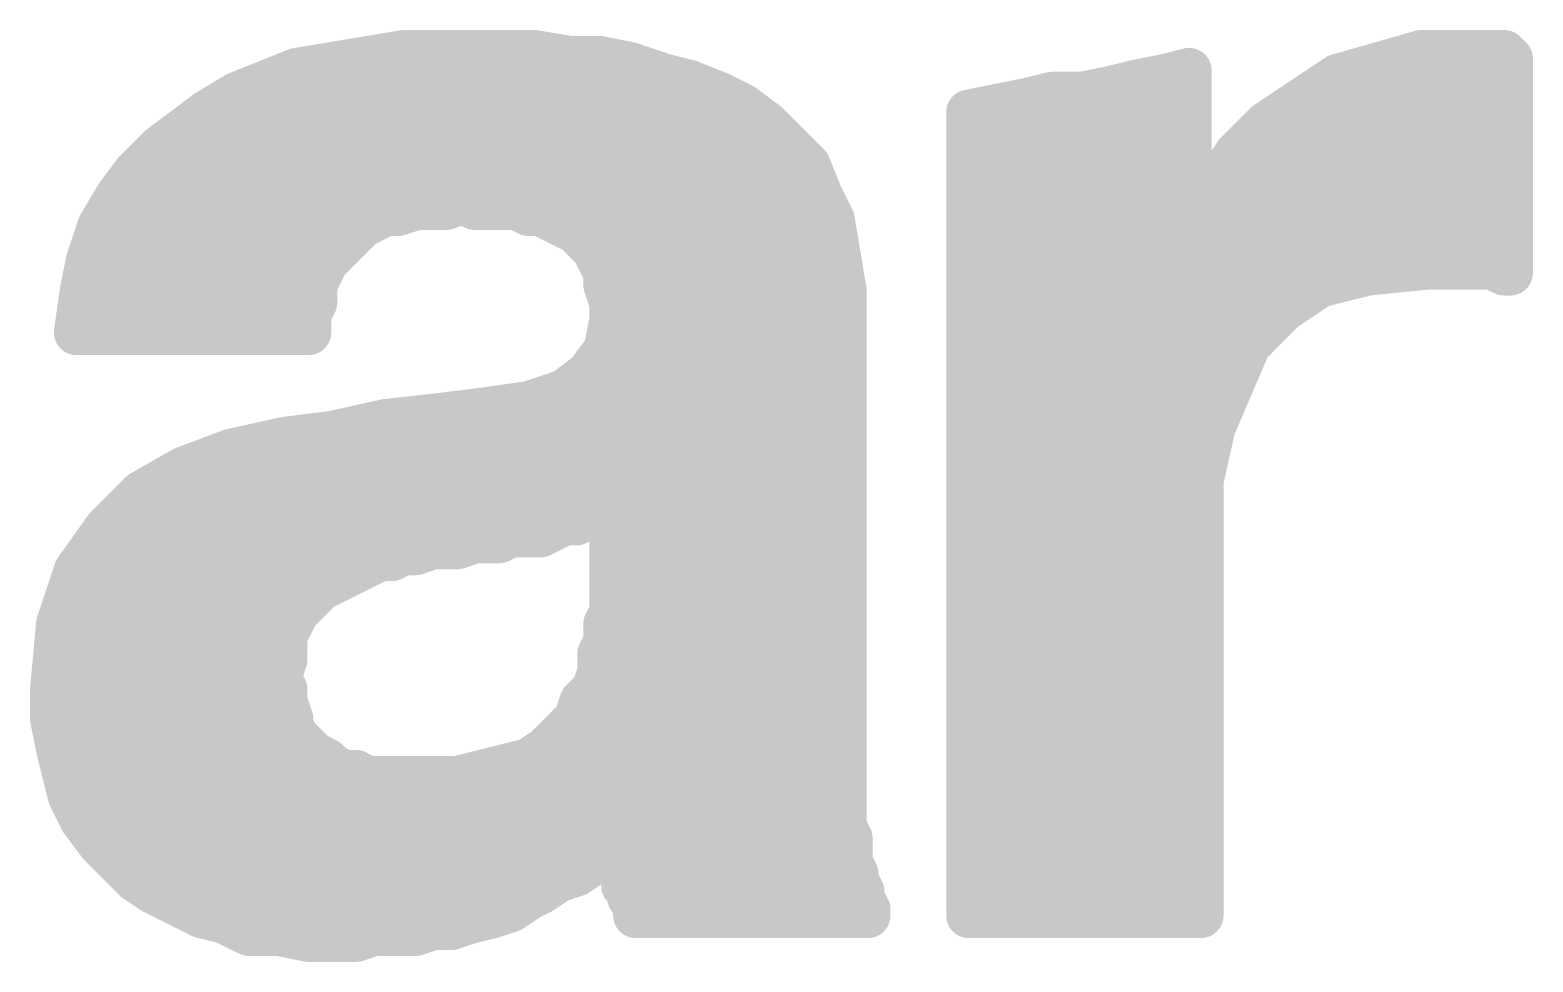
# Model space of a CAD drawing. Extents: x -29 to 79, y -27 to 74.
# Drawn here: x 44.249 to 46.775, y 5.58 to 7.146 of the extents above; entities that cross this region are included whole.
import ezdxf

# ---------------------------------------------------------------- set-up
doc = ezdxf.new("R2010")
doc.units = 0
doc.layers.add('21', color=41, linetype='CONTINUOUS')

msp = doc.modelspace()

# ---------------------------------------------------------------- linework, layer by layer
at = {"layer": '21', "const_width": 0.0762}
for points in [[(44.697, 7.078), (44.757, 7.088)], [(44.7486, 7.0866), (45.2612, 7.0866)], [(44.757, 7.088), (44.817, 7.098)], [(44.817, 7.098), (44.877, 7.108)], [(44.877, 7.108), (45.097, 7.108)], [(45.097, 7.108), (45.157, 7.098)], [(45.157, 7.098), (45.207, 7.098)], [(45.207, 7.098), (45.257, 7.088)], [(45.257, 7.088), (45.317, 7.068)], [(46.447, 7.068), (46.517, 7.088)], [(46.5121, 7.0866), (46.737, 7.0866)], [(46.517, 7.088), (46.587, 7.108)], [(46.587, 7.108), (46.727, 7.108)], [(46.727, 7.108), (46.737, 7.098)], [(46.737, 7.098), (46.737, 6.738)], [(44.647, 7.058), (44.697, 7.078)], [(45.317, 7.068), (45.357, 7.058)], [(46.107, 7.058), (46.157, 7.068)], [(46.157, 7.068), (46.197, 7.078)], [(46.197, 7.078), (46.197, 6.808)], [(46.387, 7.028), (46.447, 7.068)], [(44.547, 7.008), (44.597, 7.038)], [(44.597, 7.038), (44.647, 7.058)], [(45.357, 7.058), (45.407, 7.038)], [(45.407, 7.038), (45.447, 7.018)], [(45.927, 7.028), (45.967, 7.038)], [(45.967, 7.038), (46.017, 7.038)], [(46.017, 7.038), (46.067, 7.048)], [(46.067, 7.048), (46.107, 7.058)], [(44.551, 7.0104), (45.4571, 7.0104)], [(45.447, 7.018), (45.487, 6.988)], [(45.827, 7.008), (45.877, 7.018)], [(45.839, 7.0104), (46.197, 7.0104)], [(45.877, 7.018), (45.927, 7.028)], [(46.327, 6.988), (46.387, 7.028)], [(46.3606, 7.0104), (46.737, 7.0104)], [(44.507, 6.978), (44.547, 7.008)], [(45.487, 6.988), (45.527, 6.948)], [(45.827, 6.838), (45.827, 7.008)], [(46.277, 6.938), (46.327, 6.988)], [(44.467, 6.948), (44.507, 6.978)], [(44.427, 6.908), (44.467, 6.948)], [(45.527, 6.948), (45.557, 6.918)], [(46.237, 6.878), (46.277, 6.938)], [(44.4532, 6.9342), (45.5408, 6.9342)], [(45.557, 6.918), (45.577, 6.868)], [(45.827, 6.9342), (46.197, 6.9342)], [(46.2745, 6.9342), (46.737, 6.9342)], [(44.397, 6.868), (44.427, 6.908)], [(44.367, 6.818), (44.397, 6.868)], [(45.577, 6.868), (45.597, 6.828)], [(46.207, 6.808), (46.237, 6.878)], [(44.391, 6.858), (45.582, 6.858)], [(44.847, 6.838), (44.827, 6.828)], [(44.867, 6.838), (44.847, 6.838)], [(44.897, 6.848), (44.867, 6.838)], [(44.947, 6.848), (44.897, 6.848)], [(44.977, 6.858), (44.947, 6.848)], [(44.997, 6.848), (44.977, 6.858)], [(45.067, 6.848), (44.997, 6.848)], [(45.087, 6.838), (45.067, 6.848)], [(45.107, 6.838), (45.087, 6.838)], [(45.127, 6.828), (45.107, 6.838)], [(45.827, 6.858), (46.197, 6.858)], [(45.827, 5.658), (45.827, 6.838)], [(46.2284, 6.858), (46.737, 6.858)], [(44.347, 6.758), (44.367, 6.818)], [(44.807, 6.818), (44.797, 6.808)], [(44.827, 6.828), (44.807, 6.818)], [(45.147, 6.818), (45.127, 6.828)], [(45.167, 6.808), (45.147, 6.818)], [(45.597, 6.828), (45.607, 6.768)], [(44.777, 6.788), (44.767, 6.778)], [(44.797, 6.808), (44.777, 6.788)], [(45.177, 6.798), (45.167, 6.808)], [(45.197, 6.778), (45.177, 6.798)], [(46.197, 6.808), (46.207, 6.808)], [(44.337, 6.708), (44.347, 6.758)], [(44.3549, 6.7818), (44.7708, 6.7818)], [(44.747, 6.758), (44.737, 6.738)], [(44.767, 6.778), (44.747, 6.758)], [(45.1932, 6.7818), (45.6047, 6.7818)], [(45.207, 6.758), (45.197, 6.778)], [(45.217, 6.738), (45.207, 6.758)], [(45.607, 6.768), (45.617, 6.708)], [(45.827, 6.7818), (46.737, 6.7818)], [(44.737, 6.738), (44.727, 6.718)], [(45.217, 6.718), (45.217, 6.738)], [(46.497, 6.738), (46.417, 6.718)], [(46.597, 6.748), (46.497, 6.738)], [(46.707, 6.748), (46.597, 6.748)], [(46.727, 6.738), (46.707, 6.748)], [(46.737, 6.738), (46.727, 6.738)], [(44.327, 6.638), (44.337, 6.708)], [(44.727, 6.718), (44.727, 6.688)], [(45.227, 6.688), (45.217, 6.718)], [(45.617, 6.708), (45.617, 5.808)], [(46.417, 6.718), (46.357, 6.678)], [(44.3367, 6.7056), (44.727, 6.7056)], [(44.727, 6.688), (44.717, 6.668)], [(45.2211, 6.7056), (45.617, 6.7056)], [(45.227, 6.658), (45.227, 6.688)], [(45.827, 6.7056), (46.3984, 6.7056)], [(44.717, 6.668), (44.717, 6.638)], [(45.217, 6.608), (45.227, 6.658)], [(46.357, 6.678), (46.297, 6.618)], [(44.717, 6.638), (44.327, 6.638)], [(45.187, 6.568), (45.217, 6.608)], [(45.2213, 6.6294), (45.617, 6.6294)], [(45.827, 6.6294), (46.3084, 6.6294)], [(46.297, 6.618), (46.267, 6.548)], [(45.147, 6.538), (45.187, 6.568)], [(45.087, 6.518), (45.147, 6.538)], [(45.1673, 6.5532), (45.617, 6.5532)], [(45.827, 6.5532), (46.2692, 6.5532)], [(46.267, 6.548), (46.237, 6.478)], [(44.937, 6.498), (45.017, 6.508)], [(45.017, 6.508), (45.087, 6.518)], [(45.017, 6.508), (45.057, 6.298)], [(45.057, 6.298), (45.017, 6.508)], [(44.757, 6.468), (44.847, 6.488)], [(44.847, 6.488), (44.937, 6.498)], [(44.587, 6.438), (44.677, 6.458)], [(44.677, 6.458), (44.757, 6.468)], [(44.837, 6.258), (44.757, 6.468)], [(44.757, 6.468), (44.837, 6.258)], [(44.7975, 6.477), (45.0229, 6.477)], [(45.0229, 6.477), (45.617, 6.477)], [(45.827, 6.477), (46.2368, 6.477)], [(46.237, 6.478), (46.217, 6.388)], [(44.507, 6.408), (44.587, 6.438)], [(44.437, 6.368), (44.507, 6.408)], [(44.4944, 6.4008), (44.7826, 6.4008)], [(44.7826, 6.4008), (45.0374, 6.4008)], [(45.0374, 6.4008), (45.617, 6.4008)], [(45.827, 6.4008), (46.2198, 6.4008)], [(46.217, 6.388), (46.217, 5.658)], [(44.377, 6.308), (44.437, 6.368)], [(45.227, 6.358), (45.207, 6.348)], [(45.227, 6.168), (45.227, 6.358)], [(45.197, 6.338), (45.177, 6.328)], [(45.207, 6.348), (45.197, 6.338)], [(44.327, 6.238), (44.377, 6.308)], [(44.3936, 6.3246), (44.8116, 6.3246)], [(44.8116, 6.3246), (45.0519, 6.3246)], [(45.0519, 6.3246), (45.1736, 6.3246)], [(45.127, 6.308), (45.107, 6.298)], [(45.147, 6.318), (45.127, 6.308)], [(45.167, 6.318), (45.147, 6.318)], [(45.177, 6.328), (45.167, 6.318)], [(45.227, 6.3246), (45.617, 6.3246)], [(45.827, 6.3246), (46.217, 6.3246)], [(44.927, 6.278), (44.897, 6.268)], [(44.967, 6.278), (44.927, 6.278)], [(44.997, 6.288), (44.967, 6.278)], [(45.037, 6.288), (44.997, 6.288)], [(45.057, 6.298), (45.037, 6.288)], [(45.107, 6.298), (45.057, 6.298)], [(44.837, 6.258), (44.817, 6.248)], [(44.857, 6.258), (44.837, 6.258)], [(44.877, 6.268), (44.857, 6.258)], [(44.897, 6.268), (44.877, 6.268)], [(44.297, 6.148), (44.327, 6.238)], [(44.3344, 6.2484), (44.8178, 6.2484)], [(44.777, 6.228), (44.757, 6.218)], [(44.797, 6.238), (44.777, 6.228)], [(44.817, 6.248), (44.797, 6.238)], [(45.227, 6.2484), (45.617, 6.2484)], [(45.827, 6.2484), (46.217, 6.2484)], [(44.737, 6.208), (44.727, 6.198)], [(44.757, 6.218), (44.737, 6.208)], [(44.717, 6.188), (44.697, 6.168)], [(44.727, 6.198), (44.717, 6.188)], [(44.3051, 6.1722), (44.7012, 6.1722)], [(44.697, 6.168), (44.687, 6.148)], [(45.217, 6.148), (45.227, 6.168)], [(45.227, 6.1722), (45.617, 6.1722)], [(45.827, 6.1722), (46.217, 6.1722)], [(44.287, 6.038), (44.297, 6.148)], [(44.687, 6.148), (44.677, 6.128)], [(44.677, 6.128), (44.677, 6.088)], [(45.217, 6.118), (45.217, 6.148)], [(45.207, 6.098), (45.217, 6.118)], [(44.2923, 6.096), (44.677, 6.096)], [(44.677, 6.088), (44.667, 6.058)], [(45.207, 6.068), (45.207, 6.098)], [(45.207, 6.096), (45.617, 6.096)], [(45.827, 6.096), (46.217, 6.096)], [(44.667, 6.058), (44.677, 6.038)], [(45.197, 6.038), (45.207, 6.068)], [(44.287, 5.988), (44.287, 6.038)], [(44.677, 6.038), (44.677, 6.018)], [(45.177, 6.018), (45.197, 6.038)], [(44.287, 6.0198), (44.677, 6.0198)], [(44.677, 6.018), (44.687, 5.988)], [(45.167, 5.988), (45.177, 6.018)], [(45.1788, 6.0198), (45.617, 6.0198)], [(45.827, 6.0198), (46.217, 6.0198)], [(44.297, 5.938), (44.287, 5.988)], [(44.687, 5.988), (44.687, 5.978)], [(44.687, 5.978), (44.697, 5.958)], [(45.147, 5.968), (45.167, 5.988)], [(44.697, 5.958), (44.717, 5.938)], [(45.117, 5.938), (45.147, 5.968)], [(44.2959, 5.9436), (44.7114, 5.9436)], [(44.307, 5.898), (44.297, 5.938)], [(44.717, 5.938), (44.727, 5.928)], [(44.727, 5.928), (44.747, 5.918)], [(45.087, 5.918), (45.117, 5.938)], [(45.1226, 5.9436), (45.617, 5.9436)], [(45.827, 5.9436), (46.217, 5.9436)], [(44.747, 5.918), (44.757, 5.908)], [(44.757, 5.908), (44.777, 5.898)], [(45.007, 5.898), (45.047, 5.908)], [(45.047, 5.908), (45.087, 5.918)], [(44.317, 5.858), (44.307, 5.898)], [(44.777, 5.898), (44.797, 5.898)], [(44.797, 5.898), (44.817, 5.888)], [(44.817, 5.888), (44.967, 5.888)], [(44.967, 5.888), (45.007, 5.898)], [(44.3147, 5.8674), (45.617, 5.8674)], [(44.337, 5.818), (44.317, 5.858)], [(45.827, 5.8674), (46.217, 5.8674)], [(44.367, 5.778), (44.337, 5.818)], [(45.237, 5.798), (45.217, 5.778)], [(45.237, 5.778), (45.237, 5.798)], [(45.617, 5.808), (45.627, 5.788)], [(44.3571, 5.7912), (45.2302, 5.7912)], [(44.397, 5.748), (44.367, 5.778)], [(45.217, 5.778), (45.197, 5.748)], [(45.237, 5.7912), (45.6254, 5.7912)], [(45.247, 5.768), (45.237, 5.778)], [(45.627, 5.788), (45.627, 5.748)], [(45.827, 5.7912), (46.217, 5.7912)], [(44.427, 5.718), (44.397, 5.748)], [(45.197, 5.748), (45.167, 5.728)], [(45.247, 5.708), (45.247, 5.768)], [(45.627, 5.748), (45.637, 5.728)], [(45.167, 5.728), (45.137, 5.718)], [(45.637, 5.728), (45.637, 5.718)], [(44.457, 5.698), (44.427, 5.718)], [(44.4315, 5.715), (45.1325, 5.715)], [(44.497, 5.678), (44.457, 5.698)], [(45.107, 5.698), (45.087, 5.688)], [(45.137, 5.718), (45.107, 5.698)], [(45.247, 5.715), (45.6385, 5.715)], [(45.257, 5.698), (45.247, 5.708)], [(45.257, 5.688), (45.257, 5.698)], [(45.637, 5.718), (45.647, 5.698)], [(45.647, 5.698), (45.647, 5.688)], [(45.827, 5.715), (46.217, 5.715)], [(44.537, 5.658), (44.497, 5.678)], [(45.087, 5.688), (45.057, 5.668)], [(45.267, 5.678), (45.257, 5.688)], [(45.267, 5.658), (45.267, 5.678)], [(45.647, 5.688), (45.657, 5.668)], [(44.577, 5.648), (44.537, 5.658)], [(44.617, 5.628), (44.577, 5.648)], [(44.987, 5.648), (44.957, 5.638)], [(45.027, 5.658), (44.987, 5.648)], [(45.057, 5.668), (45.027, 5.658)], [(45.657, 5.658), (45.267, 5.658)], [(45.657, 5.668), (45.657, 5.658)], [(46.217, 5.658), (45.827, 5.658)], [(44.5954, 5.6388), (44.9594, 5.6388)], [(44.667, 5.628), (44.617, 5.628)], [(44.717, 5.618), (44.667, 5.628)], [(44.827, 5.628), (44.797, 5.618)], [(44.897, 5.628), (44.827, 5.628)], [(44.927, 5.638), (44.897, 5.628)], [(44.957, 5.638), (44.927, 5.638)], [(44.797, 5.618), (44.717, 5.618)]]:
    msp.add_lwpolyline(points, dxfattribs=at)
at = {"layer": '21', "const_width": 0.0381}
for points in [[(44.7486, 7.1057, 1), (44.7486, 7.0676)], [(44.7539, 7.1068, 1), (44.7601, 7.0692)], [(44.7601, 7.0692, 1), (44.7539, 7.1068)], [(44.8139, 7.1168, 1), (44.8201, 7.0792)], [(44.8201, 7.0792, 1), (44.8139, 7.1168)], [(44.877, 7.1271, 1), (44.877, 7.089)], [(44.8801, 7.0892, 1), (44.8739, 7.1268)], [(45.1001, 7.1268, 1), (45.0939, 7.0892)], [(45.097, 7.089, 1), (45.097, 7.1271)], [(45.157, 7.1171, 1), (45.157, 7.079)], [(45.1539, 7.0792, 1), (45.1601, 7.1168)], [(45.2107, 7.1167, 1), (45.2033, 7.0793)], [(45.207, 7.079, 1), (45.207, 7.1171)], [(45.263, 7.1061, 1), (45.251, 7.0699)], [(45.2533, 7.0693, 1), (45.2607, 7.1067)], [(45.2612, 7.0676, 1), (45.2612, 7.1057)], [(46.5121, 7.1057, 1), (46.5121, 7.0676)], [(46.5118, 7.1063, 1), (46.5222, 7.0697)], [(46.5222, 7.0697, 1), (46.5118, 7.1063)], [(46.587, 7.1271, 1), (46.587, 7.089)], [(46.5922, 7.0897, 1), (46.5818, 7.1263)], [(46.7405, 7.1215, 1), (46.7135, 7.0945)], [(46.7561, 7.098, 1), (46.718, 7.098)], [(46.7235, 7.0845, 1), (46.7505, 7.1115)], [(46.727, 7.089, 1), (46.727, 7.1271)], [(46.737, 7.0676, 1), (46.737, 7.1057)], [(44.6939, 7.0968, 1), (44.7001, 7.0592)], [(44.7041, 7.0603, 1), (44.6899, 7.0957)], [(45.3216, 7.0865, 1), (45.3124, 7.0495)], [(45.311, 7.0499, 1), (45.323, 7.0861)], [(46.1524, 7.0865, 1), (46.1616, 7.0495)], [(46.1607, 7.0493, 1), (46.1533, 7.0867)], [(46.2161, 7.078, 1), (46.178, 7.078)], [(46.2016, 7.0595, 1), (46.1924, 7.0965)], [(46.4418, 7.0863, 1), (46.4522, 7.0497)], [(46.4576, 7.0521, 1), (46.4364, 7.0839)], [(44.5899, 7.0557, 1), (44.6041, 7.0203)], [(44.6068, 7.0217, 1), (44.5872, 7.0543)], [(44.6399, 7.0757, 1), (44.6541, 7.0403)], [(44.6541, 7.0403, 1), (44.6399, 7.0757)], [(45.3641, 7.0757, 1), (45.3499, 7.0403)], [(45.3524, 7.0395, 1), (45.3616, 7.0765)], [(45.4155, 7.055, 1), (45.3985, 7.021)], [(45.3999, 7.0203, 1), (45.4141, 7.0557)], [(45.967, 7.0571, 1), (45.967, 7.019)], [(45.9716, 7.0195, 1), (45.9624, 7.0565)], [(46.0133, 7.0567, 1), (46.0207, 7.0193)], [(46.017, 7.019, 1), (46.017, 7.0571)], [(46.0624, 7.0665, 1), (46.0716, 7.0295)], [(46.0707, 7.0293, 1), (46.0633, 7.0667)], [(46.1033, 7.0767, 1), (46.1107, 7.0393)], [(46.1116, 7.0395, 1), (46.1024, 7.0765)], [(44.551, 7.0295, 1), (44.551, 6.9914)], [(45.4584, 7.0332, 1), (45.4356, 7.0028)], [(45.4385, 7.001, 1), (45.4555, 7.035)], [(45.4571, 6.9914, 1), (45.4571, 7.0295)], [(45.839, 7.0295, 1), (45.839, 6.9914)], [(45.8733, 7.0367, 1), (45.8807, 6.9993)], [(45.8807, 6.9993, 1), (45.8733, 7.0367)], [(45.9224, 7.0465, 1), (45.9316, 7.0095)], [(45.9307, 7.0093, 1), (45.9233, 7.0467)], [(46.197, 6.9914, 1), (46.197, 7.0295)], [(46.3606, 7.0295, 1), (46.3606, 6.9914)], [(46.3764, 7.0439, 1), (46.3976, 7.0121)], [(46.3976, 7.0121, 1), (46.3764, 7.0439)], [(46.737, 6.9914, 1), (46.737, 7.0295)], [(44.5372, 7.0243, 1), (44.5568, 6.9917)], [(44.5584, 6.9928, 1), (44.5356, 7.0232)], [(45.5005, 7.0015, 1), (45.4735, 6.9745)], [(45.8461, 7.008, 1), (45.808, 7.008)], [(45.8233, 7.0267, 1), (45.8307, 6.9893)], [(46.3405, 6.9745, 1), (46.3135, 7.0015)], [(44.4956, 6.9932, 1), (44.5184, 6.9628)], [(44.5184, 6.9628, 1), (44.4956, 6.9932)], [(45.4756, 6.9728, 1), (45.4984, 7.0032)], [(46.3164, 7.0039, 1), (46.3376, 6.9721)], [(44.4556, 6.9632, 1), (44.4784, 6.9328)], [(44.4805, 6.9345, 1), (44.4535, 6.9615)], [(45.5405, 6.9615, 1), (45.5135, 6.9345)], [(45.5135, 6.9345, 1), (45.5405, 6.9615)], [(46.2929, 6.9274, 1), (46.2611, 6.9486)], [(44.4532, 6.9533, 1), (44.4532, 6.9152)], [(45.5747, 6.9251, 1), (45.5393, 6.9109)], [(45.5408, 6.9152, 1), (45.5408, 6.9533)], [(45.5435, 6.9045, 1), (45.5705, 6.9315)], [(45.827, 6.9533, 1), (45.827, 6.9152)], [(46.197, 6.9152, 1), (46.197, 6.9533)], [(46.2745, 6.9533, 1), (46.2745, 6.9152)], [(46.2635, 6.9515, 1), (46.2905, 6.9245)], [(46.737, 6.9152, 1), (46.737, 6.9533)], [(44.4135, 6.9215, 1), (44.4405, 6.8945)], [(44.4422, 6.8966, 1), (44.4118, 6.9194)], [(44.3818, 6.8794, 1), (44.4122, 6.8566)], [(44.4133, 6.8582, 1), (44.3807, 6.8778)], [(45.594, 6.8765, 1), (45.56, 6.8595)], [(46.2211, 6.8886, 1), (46.2529, 6.8674)], [(46.2545, 6.8705, 1), (46.2195, 6.8855)], [(44.391, 6.8771, 1), (44.391, 6.839)], [(44.847, 6.8571, 1), (44.847, 6.819)], [(44.8555, 6.821, 1), (44.8385, 6.855)], [(44.861, 6.8561, 1), (44.873, 6.8199)], [(44.867, 6.819, 1), (44.867, 6.8571)], [(44.897, 6.8671, 1), (44.897, 6.829)], [(44.903, 6.8299, 1), (44.891, 6.8661)], [(44.941, 6.8661, 1), (44.953, 6.8299)], [(44.947, 6.829, 1), (44.947, 6.8671)], [(44.9855, 6.875, 1), (44.9685, 6.841)], [(44.983, 6.8399, 1), (44.971, 6.8761)], [(44.997, 6.8671, 1), (44.997, 6.829)], [(44.9885, 6.831, 1), (45.0055, 6.865)], [(45.0755, 6.865, 1), (45.0585, 6.831)], [(45.067, 6.829, 1), (45.067, 6.8671)], [(45.087, 6.8571, 1), (45.087, 6.819)], [(45.0785, 6.821, 1), (45.0955, 6.855)], [(45.1155, 6.855, 1), (45.0985, 6.821)], [(45.107, 6.819, 1), (45.107, 6.8571)], [(45.5593, 6.8609, 1), (45.5947, 6.8751)], [(45.582, 6.839, 1), (45.582, 6.8771)], [(45.827, 6.8771, 1), (45.827, 6.839)], [(45.8461, 6.838, 1), (45.808, 6.838)], [(46.197, 6.839, 1), (46.197, 6.8771)], [(46.2284, 6.8771, 1), (46.2284, 6.839)], [(46.737, 6.839, 1), (46.737, 6.8771)], [(44.3507, 6.8278, 1), (44.3833, 6.8082)], [(44.3851, 6.812, 1), (44.3489, 6.824)], [(44.7985, 6.835, 1), (44.8155, 6.801)], [(44.8205, 6.8045, 1), (44.7935, 6.8315)], [(44.8185, 6.845, 1), (44.8355, 6.811)], [(44.8355, 6.811, 1), (44.8185, 6.845)], [(45.1355, 6.845, 1), (45.1185, 6.811)], [(45.1185, 6.811, 1), (45.1355, 6.845)], [(45.1555, 6.835, 1), (45.1385, 6.801)], [(45.1385, 6.801, 1), (45.1555, 6.835)], [(45.6158, 6.8311, 1), (45.5782, 6.8249)], [(45.58, 6.8195, 1), (45.614, 6.8365)], [(45.808, 6.838, 1), (45.8461, 6.838)], [(44.7905, 6.7745, 1), (44.7635, 6.8015)], [(44.7835, 6.8215, 1), (44.8105, 6.7945)], [(44.8105, 6.7945, 1), (44.7835, 6.8215)], [(45.1805, 6.8215, 1), (45.1535, 6.7945)], [(45.1905, 6.8115, 1), (45.1635, 6.7845)], [(45.1585, 6.791, 1), (45.1755, 6.825)], [(45.1635, 6.7845, 1), (45.1905, 6.8115)], [(46.197, 6.8271, 1), (46.197, 6.789)], [(46.178, 6.808, 1), (46.2161, 6.808)], [(46.1895, 6.8155, 1), (46.2245, 6.8005)], [(46.207, 6.789, 1), (46.207, 6.8271)], [(44.3657, 6.7543, 1), (44.3283, 6.7617)], [(44.3549, 6.8009, 1), (44.3549, 6.7628)], [(44.764, 6.7495, 1), (44.73, 6.7665)], [(44.7535, 6.7915, 1), (44.7805, 6.7645)], [(44.7805, 6.7645, 1), (44.7535, 6.7915)], [(44.7635, 6.8015, 1), (44.7905, 6.7745)], [(44.7708, 6.7628, 1), (44.7708, 6.8009)], [(45.1932, 6.8009, 1), (45.1932, 6.7628)], [(45.214, 6.7865, 1), (45.18, 6.7695)], [(45.1835, 6.7645, 1), (45.2105, 6.7915)], [(45.224, 6.7665, 1), (45.19, 6.7495)], [(45.6258, 6.7711, 1), (45.5882, 6.7649)], [(45.6047, 6.7628, 1), (45.6047, 6.8009)], [(45.827, 6.8009, 1), (45.827, 6.7628)], [(46.737, 6.7628, 1), (46.737, 6.8009)], [(44.3289, 6.764, 1), (44.3651, 6.752)], [(44.754, 6.7295, 1), (44.72, 6.7465)], [(44.7335, 6.7715, 1), (44.7605, 6.7445)], [(45.19, 6.7495, 1), (45.224, 6.7665)], [(45.236, 6.738, 1), (45.1979, 6.738)], [(45.5882, 6.7649, 1), (45.6258, 6.7711)], [(46.4951, 6.757, 1), (46.4989, 6.719)], [(46.5016, 6.7195, 1), (46.4924, 6.7565)], [(46.597, 6.7671, 1), (46.597, 6.729)], [(46.5989, 6.729, 1), (46.5951, 6.767)], [(46.7155, 6.765, 1), (46.6985, 6.731)], [(46.707, 6.729, 1), (46.707, 6.7671)], [(46.727, 6.7571, 1), (46.727, 6.719)], [(46.7185, 6.721, 1), (46.7355, 6.755)], [(46.737, 6.719, 1), (46.737, 6.7571)], [(44.3559, 6.7053, 1), (44.3181, 6.7107)], [(44.7461, 6.718, 1), (44.708, 6.718)], [(44.71, 6.7265, 1), (44.744, 6.7095)], [(44.72, 6.7465, 1), (44.754, 6.7295)], [(45.2351, 6.724, 1), (45.1989, 6.712)], [(45.2, 6.7295, 1), (45.234, 6.7465)], [(45.6361, 6.708, 1), (45.598, 6.708)], [(46.4124, 6.7365, 1), (46.4216, 6.6995)], [(46.4276, 6.7021, 1), (46.4064, 6.7339)], [(46.718, 6.738, 1), (46.7561, 6.738)], [(44.3367, 6.7247, 1), (44.3367, 6.6866)], [(44.3183, 6.7117, 1), (44.3557, 6.7043)], [(44.744, 6.6795, 1), (44.71, 6.6965)], [(44.727, 6.6866, 1), (44.727, 6.7247)], [(45.1979, 6.718, 1), (45.236, 6.718)], [(45.2211, 6.7247, 1), (45.2211, 6.6866)], [(45.2461, 6.688, 1), (45.208, 6.688)], [(45.5982, 6.7049, 1), (45.6358, 6.7111)], [(45.617, 6.6866, 1), (45.617, 6.7247)], [(45.827, 6.7247, 1), (45.827, 6.6866)], [(46.3984, 6.6866, 1), (46.3984, 6.7247)], [(44.736, 6.668, 1), (44.6979, 6.668)], [(44.7, 6.6765, 1), (44.734, 6.6595)], [(44.708, 6.688, 1), (44.7461, 6.688)], [(45.2457, 6.6543, 1), (45.2083, 6.6617)], [(45.2089, 6.682, 1), (45.2451, 6.694)], [(46.3464, 6.6939, 1), (46.3676, 6.6621)], [(46.3705, 6.6645, 1), (46.3435, 6.6915)], [(44.327, 6.657, 1), (44.327, 6.6189)], [(44.717, 6.6189, 1), (44.717, 6.657)], [(45.208, 6.658, 1), (45.2461, 6.658)], [(44.3081, 6.6407, 1), (44.3459, 6.6353)], [(44.6979, 6.638, 1), (44.736, 6.638)], [(45.2322, 6.5966, 1), (45.2018, 6.6194)], [(45.2213, 6.6485, 1), (45.2213, 6.6104)], [(45.617, 6.6104, 1), (45.617, 6.6485)], [(45.827, 6.6485, 1), (45.827, 6.6104)], [(46.2835, 6.6315, 1), (46.3105, 6.6045)], [(46.3145, 6.6105, 1), (46.2795, 6.6255)], [(46.3084, 6.6104, 1), (46.3084, 6.6485)], [(45.1983, 6.6117, 1), (45.2357, 6.6043)], [(45.1718, 6.5794, 1), (45.2022, 6.5566)], [(45.1984, 6.5528, 1), (45.1756, 6.5832)], [(45.1356, 6.5532, 1), (45.1584, 6.5228)], [(45.153, 6.5199, 1), (45.141, 6.5561)], [(45.1673, 6.5723, 1), (45.1673, 6.5342)], [(45.617, 6.5342, 1), (45.617, 6.5723)], [(45.827, 6.5723, 1), (45.827, 6.5342)], [(46.2495, 6.5555, 1), (46.2845, 6.5405)], [(46.2845, 6.5405, 1), (46.2495, 6.5555)], [(46.2692, 6.5342, 1), (46.2692, 6.5723)], [(45.0357, 6.5116, 1), (44.9983, 6.5044)], [(45.0357, 6.5116, 1), (44.9983, 6.5044)], [(45.0143, 6.5269, 1), (45.0197, 6.4891)], [(45.0194, 6.4891, 1), (45.0146, 6.5269)], [(45.081, 6.5361, 1), (45.093, 6.4999)], [(45.0897, 6.4991, 1), (45.0843, 6.5369)], [(44.8449, 6.5069, 1), (44.8491, 6.4691)], [(44.8511, 6.4694, 1), (44.8429, 6.5066)], [(44.9346, 6.5169, 1), (44.9394, 6.4791)], [(44.9391, 6.4791, 1), (44.9349, 6.5169)], [(44.6746, 6.4769, 1), (44.6794, 6.4391)], [(44.6811, 6.4394, 1), (44.6729, 6.4766)], [(44.7748, 6.4748, 1), (44.7392, 6.4612)], [(44.7748, 6.4748, 1), (44.7392, 6.4612)], [(44.7529, 6.4866, 1), (44.7611, 6.4494)], [(44.7594, 6.4491, 1), (44.7546, 6.4869)], [(44.7975, 6.4961, 1), (44.7975, 6.458)], [(45.0229, 6.4961, 1), (45.0229, 6.458)], [(45.0229, 6.458, 1), (45.0229, 6.4961)], [(45.617, 6.458, 1), (45.617, 6.4961)], [(45.827, 6.4961, 1), (45.827, 6.458)], [(46.2195, 6.4855, 1), (46.2545, 6.4705)], [(46.2556, 6.4739, 1), (46.2184, 6.4821)], [(46.2368, 6.458, 1), (46.2368, 6.4961)], [(44.5829, 6.4566, 1), (44.5911, 6.4194)], [(44.5937, 6.4202, 1), (44.5803, 6.4558)], [(44.5003, 6.4258, 1), (44.5137, 6.3902)], [(44.5165, 6.3915, 1), (44.4975, 6.4245)], [(44.4944, 6.4199, 1), (44.4944, 6.3818)], [(44.7826, 6.4199, 1), (44.7826, 6.3818)], [(44.7826, 6.3818, 1), (44.7826, 6.4199)], [(45.0374, 6.4199, 1), (45.0374, 6.3818)], [(45.0374, 6.3818, 1), (45.0374, 6.4199)], [(45.617, 6.3818, 1), (45.617, 6.4199)], [(45.827, 6.4199, 1), (45.827, 6.3818)], [(46.236, 6.388, 1), (46.1979, 6.388)], [(46.2198, 6.3818, 1), (46.2198, 6.4199)], [(44.4275, 6.3845, 1), (44.4465, 6.3515)], [(44.4505, 6.3545, 1), (44.4235, 6.3815)], [(45.2461, 6.358, 1), (45.208, 6.358)], [(45.2355, 6.341, 1), (45.2185, 6.375)], [(46.1984, 6.3921, 1), (46.2356, 6.3839)], [(45.1835, 6.3515, 1), (45.2105, 6.3245)], [(45.1985, 6.365, 1), (45.2155, 6.331)], [(45.2055, 6.321, 1), (45.1885, 6.355)], [(45.2205, 6.3345, 1), (45.1935, 6.3615)], [(44.3925, 6.2969, 1), (44.3615, 6.3191)], [(44.3936, 6.3437, 1), (44.3936, 6.3056)], [(44.8116, 6.3437, 1), (44.8116, 6.3056)], [(44.8116, 6.3056, 1), (44.8116, 6.3437)], [(45.0519, 6.3437, 1), (45.0519, 6.3056)], [(45.0519, 6.3056, 1), (45.0519, 6.3437)], [(45.1185, 6.325, 1), (45.1355, 6.291)], [(45.1355, 6.291, 1), (45.1185, 6.325)], [(45.147, 6.3371, 1), (45.147, 6.299)], [(45.1555, 6.301, 1), (45.1385, 6.335)], [(45.1535, 6.3315, 1), (45.1805, 6.3045)], [(45.1685, 6.345, 1), (45.1855, 6.311)], [(45.1905, 6.3145, 1), (45.1635, 6.3415)], [(45.167, 6.299, 1), (45.167, 6.3371)], [(45.1736, 6.3056, 1), (45.1736, 6.3437)], [(45.227, 6.3437, 1), (45.227, 6.3056)], [(45.617, 6.3056, 1), (45.617, 6.3437)], [(45.827, 6.3437, 1), (45.827, 6.3056)], [(46.217, 6.3056, 1), (46.217, 6.3437)], [(44.3635, 6.3215, 1), (44.3905, 6.2945)], [(44.927, 6.2971, 1), (44.927, 6.259)], [(44.933, 6.2599, 1), (44.921, 6.2961)], [(44.967, 6.259, 1), (44.967, 6.2971)], [(44.997, 6.3071, 1), (44.997, 6.269)], [(45.003, 6.2699, 1), (44.991, 6.3061)], [(45.0285, 6.305, 1), (45.0455, 6.271)], [(45.037, 6.269, 1), (45.037, 6.3071)], [(45.057, 6.3171, 1), (45.057, 6.279)], [(45.0383, 6.2944, 1), (45.0757, 6.3016)], [(45.0383, 6.2944, 1), (45.0757, 6.3016)], [(45.0655, 6.281, 1), (45.0485, 6.315)], [(45.0985, 6.315, 1), (45.1155, 6.281)], [(45.107, 6.279, 1), (45.107, 6.3171)], [(44.837, 6.2771, 1), (44.837, 6.2389)], [(44.8455, 6.241, 1), (44.8285, 6.275)], [(44.8485, 6.275, 1), (44.8655, 6.241)], [(44.857, 6.2389, 1), (44.857, 6.2771)], [(44.877, 6.2871, 1), (44.877, 6.249)], [(44.8855, 6.251, 1), (44.8685, 6.285)], [(44.891, 6.2861, 1), (44.903, 6.2499)], [(44.897, 6.249, 1), (44.897, 6.2871)], [(44.961, 6.2961, 1), (44.973, 6.2599)], [(44.3115, 6.2491, 1), (44.3425, 6.2269)], [(44.3451, 6.232, 1), (44.3089, 6.244)], [(44.3344, 6.2675, 1), (44.3344, 6.2294)], [(44.7855, 6.211, 1), (44.7685, 6.245)], [(44.7885, 6.255, 1), (44.8055, 6.221)], [(44.8055, 6.221, 1), (44.7885, 6.255)], [(44.8085, 6.265, 1), (44.8255, 6.231)], [(44.8255, 6.231, 1), (44.8085, 6.265)], [(44.8178, 6.2294, 1), (44.8178, 6.2675)], [(44.8192, 6.2512, 1), (44.8548, 6.2648)], [(44.8192, 6.2512, 1), (44.8548, 6.2648)], [(45.227, 6.2675, 1), (45.227, 6.2294)], [(45.617, 6.2294, 1), (45.617, 6.2675)], [(45.827, 6.2675, 1), (45.827, 6.2294)], [(46.217, 6.2294, 1), (46.217, 6.2675)], [(44.7285, 6.225, 1), (44.7455, 6.191)], [(44.7505, 6.1945, 1), (44.7235, 6.2215)], [(44.7485, 6.235, 1), (44.7655, 6.201)], [(44.7655, 6.201, 1), (44.7485, 6.235)], [(44.7685, 6.245, 1), (44.7855, 6.211)], [(44.7035, 6.2015, 1), (44.7305, 6.1745)], [(44.7305, 6.1745, 1), (44.7035, 6.2015)], [(44.7135, 6.2115, 1), (44.7405, 6.1845)], [(44.7405, 6.1845, 1), (44.7135, 6.2115)], [(44.3051, 6.1913, 1), (44.3051, 6.1532)], [(44.6835, 6.1815, 1), (44.7105, 6.1545)], [(44.714, 6.1595, 1), (44.68, 6.1765)], [(44.7012, 6.1532, 1), (44.7012, 6.1913)], [(45.227, 6.1913, 1), (45.227, 6.1532)], [(45.244, 6.1595, 1), (45.21, 6.1765)], [(45.617, 6.1532, 1), (45.617, 6.1913)], [(45.827, 6.1913, 1), (45.827, 6.1532)], [(46.217, 6.1532, 1), (46.217, 6.1913)], [(44.316, 6.1463, 1), (44.278, 6.1497)], [(44.2789, 6.154, 1), (44.3151, 6.142)], [(44.696, 6.128, 1), (44.6579, 6.128)], [(44.67, 6.1565, 1), (44.704, 6.1395)], [(44.704, 6.1395, 1), (44.67, 6.1565)], [(45.236, 6.148, 1), (45.1979, 6.148)], [(45.2, 6.1565, 1), (45.234, 6.1395)], [(45.208, 6.168, 1), (45.2461, 6.168)], [(44.66, 6.1365, 1), (44.694, 6.1195)], [(45.234, 6.1095, 1), (45.2, 6.1265)], [(44.2923, 6.1151, 1), (44.2923, 6.077)], [(44.6951, 6.082, 1), (44.6589, 6.094)], [(44.677, 6.077, 1), (44.677, 6.1151)], [(45.207, 6.1151, 1), (45.207, 6.077)], [(45.19, 6.1065, 1), (45.224, 6.0895)], [(45.2261, 6.098, 1), (45.188, 6.098)], [(45.1979, 6.118, 1), (45.236, 6.118)], [(45.617, 6.077, 1), (45.617, 6.1151)], [(45.827, 6.1151, 1), (45.827, 6.077)], [(46.217, 6.077, 1), (46.217, 6.1151)], [(44.684, 6.0665, 1), (44.65, 6.0495)], [(44.6579, 6.088, 1), (44.696, 6.088)], [(45.2251, 6.062, 1), (45.1889, 6.074)], [(44.306, 6.038, 1), (44.2679, 6.038)], [(44.6489, 6.064, 1), (44.6851, 6.052)], [(44.696, 6.038, 1), (44.6579, 6.038)], [(44.66, 6.0295, 1), (44.694, 6.0465)], [(45.2105, 6.0245, 1), (45.1835, 6.0515)], [(45.188, 6.068, 1), (45.2261, 6.068)], [(44.268, 6.0397, 1), (44.306, 6.0363)], [(44.287, 6.0389, 1), (44.287, 6.0008)], [(44.6951, 6.024, 1), (44.6589, 6.012)], [(44.677, 6.0008, 1), (44.677, 6.0389)], [(45.1635, 6.0315, 1), (45.1905, 6.0045)], [(45.1951, 6.012, 1), (45.1589, 6.024)], [(45.1788, 6.0389, 1), (45.1788, 6.0008)], [(45.1789, 6.044, 1), (45.2151, 6.032)], [(45.617, 6.0008, 1), (45.617, 6.0389)], [(45.827, 6.0389, 1), (45.827, 6.0008)], [(46.217, 6.0008, 1), (46.217, 6.0389)], [(44.3057, 5.9917, 1), (44.2683, 5.9843)], [(44.6579, 6.018, 1), (44.696, 6.018)], [(44.7061, 5.988, 1), (44.668, 5.988)], [(44.704, 5.9865, 1), (44.67, 5.9695)], [(44.6689, 5.982, 1), (44.7051, 5.994)], [(45.1489, 5.994, 1), (45.1851, 5.982)], [(45.1805, 5.9745, 1), (45.1535, 6.0015)], [(44.2679, 5.988, 1), (44.306, 5.988)], [(44.668, 5.978, 1), (44.7061, 5.978)], [(44.7105, 5.9715, 1), (44.6835, 5.9445)], [(45.1335, 5.9815, 1), (45.1605, 5.9545)], [(45.1605, 5.9545, 1), (45.1335, 5.9815)], [(44.2959, 5.9627, 1), (44.2959, 5.9245)], [(44.3155, 5.9426, 1), (44.2785, 5.9334)], [(44.68, 5.9495, 1), (44.714, 5.9665)], [(44.7305, 5.9515, 1), (44.7035, 5.9245)], [(44.7035, 5.9245, 1), (44.7305, 5.9515)], [(44.7355, 5.945, 1), (44.7185, 5.911)], [(44.7114, 5.9245, 1), (44.7114, 5.9627)], [(45.1035, 5.9515, 1), (45.1305, 5.9245)], [(45.1226, 5.9627, 1), (45.1226, 5.9245)], [(45.1276, 5.9221, 1), (45.1064, 5.9539)], [(45.617, 5.9245, 1), (45.617, 5.9627)], [(45.827, 5.9627, 1), (45.827, 5.9245)], [(46.217, 5.9245, 1), (46.217, 5.9627)], [(44.2783, 5.9343, 1), (44.3157, 5.9417)], [(44.7135, 5.9145, 1), (44.7405, 5.9415)], [(44.7605, 5.9315, 1), (44.7335, 5.9045)], [(44.7655, 5.925, 1), (44.7485, 5.891)], [(44.7385, 5.901, 1), (44.7555, 5.935)], [(44.7435, 5.8945, 1), (44.7705, 5.9215)], [(45.0424, 5.9265, 1), (45.0516, 5.8895)], [(45.0516, 5.8895, 1), (45.0424, 5.9265)], [(45.0764, 5.9339, 1), (45.0976, 5.9021)], [(45.0916, 5.8995, 1), (45.0824, 5.9365)], [(44.3255, 5.9026, 1), (44.2885, 5.8934)], [(44.2885, 5.8934, 1), (44.3255, 5.9026)], [(44.777, 5.9171, 1), (44.777, 5.879)], [(44.7685, 5.881, 1), (44.7855, 5.915)], [(44.8055, 5.915, 1), (44.7885, 5.881)], [(44.797, 5.879, 1), (44.797, 5.9171)], [(44.817, 5.907, 1), (44.817, 5.8689)], [(44.8085, 5.871, 1), (44.8255, 5.905)], [(44.9624, 5.9065, 1), (44.9716, 5.8695)], [(44.967, 5.8689, 1), (44.967, 5.907)], [(45.0024, 5.9165, 1), (45.0116, 5.8795)], [(45.0116, 5.8795, 1), (45.0024, 5.9165)], [(44.3147, 5.8864, 1), (44.3147, 5.8483)], [(44.334, 5.8665, 1), (44.3, 5.8495)], [(45.617, 5.8483, 1), (45.617, 5.8864)], [(45.827, 5.8864, 1), (45.827, 5.8483)], [(46.217, 5.8483, 1), (46.217, 5.8864)], [(44.2985, 5.8534, 1), (44.3355, 5.8626)], [(44.3522, 5.8294, 1), (44.3218, 5.8066)], [(44.32, 5.8095, 1), (44.354, 5.8265)], [(45.2561, 5.798, 1), (45.218, 5.798)], [(45.2505, 5.7845, 1), (45.2235, 5.8115)], [(45.634, 5.8165, 1), (45.6, 5.7995)], [(44.3571, 5.8102, 1), (44.3571, 5.7721)], [(44.3805, 5.7915, 1), (44.3535, 5.7645)], [(45.2035, 5.7915, 1), (45.2305, 5.7645)], [(45.2329, 5.7674, 1), (45.2011, 5.7886)], [(45.237, 5.8102, 1), (45.237, 5.7721)], [(45.2505, 5.7915, 1), (45.2235, 5.7645)], [(45.2302, 5.7721, 1), (45.2302, 5.8102)], [(45.598, 5.808, 1), (45.6361, 5.808)], [(45.6461, 5.788, 1), (45.608, 5.788)], [(45.61, 5.7795, 1), (45.644, 5.7965)], [(45.6254, 5.7721, 1), (45.6254, 5.8102)], [(45.827, 5.8102, 1), (45.827, 5.7721)], [(46.217, 5.7721, 1), (46.217, 5.8102)], [(44.3518, 5.7666, 1), (44.3822, 5.7894)], [(44.4105, 5.7615, 1), (44.3835, 5.7345)], [(45.2076, 5.7321, 1), (45.1864, 5.7639)], [(45.218, 5.778, 1), (45.2561, 5.778)], [(45.266, 5.768, 1), (45.2279, 5.768)], [(45.2335, 5.7545, 1), (45.2605, 5.7815)], [(45.644, 5.7565, 1), (45.61, 5.7395)], [(44.3835, 5.7345, 1), (44.4105, 5.7615)], [(45.1564, 5.7439, 1), (45.1776, 5.7121)], [(45.173, 5.7099, 1), (45.161, 5.7461)], [(45.1811, 5.7586, 1), (45.2129, 5.7374)], [(45.608, 5.748, 1), (45.6461, 5.748)], [(45.6561, 5.728, 1), (45.618, 5.728)], [(44.4376, 5.7339, 1), (44.4164, 5.7021)], [(44.4315, 5.734, 1), (44.4315, 5.6959)], [(44.4135, 5.7045, 1), (44.4405, 5.7315)], [(44.4655, 5.715, 1), (44.4485, 5.681)], [(45.1155, 5.681, 1), (45.0985, 5.715)], [(45.131, 5.7361, 1), (45.143, 5.6999)], [(45.1476, 5.7021, 1), (45.1264, 5.7339)], [(45.1325, 5.6959, 1), (45.1325, 5.734)], [(45.247, 5.734, 1), (45.247, 5.6959)], [(45.2605, 5.7215, 1), (45.2335, 5.6945)], [(45.2761, 5.698, 1), (45.238, 5.698)], [(45.654, 5.7265, 1), (45.62, 5.7095)], [(45.618, 5.718, 1), (45.6561, 5.718)], [(45.62, 5.7195, 1), (45.654, 5.7365)], [(45.6661, 5.698, 1), (45.628, 5.698)], [(45.6385, 5.6959, 1), (45.6385, 5.734)], [(45.827, 5.734, 1), (45.827, 5.6959)], [(46.217, 5.6959, 1), (46.217, 5.734)], [(44.4464, 5.6821, 1), (44.4676, 5.7139)], [(44.5055, 5.695, 1), (44.4885, 5.661)], [(44.4885, 5.661, 1), (44.5055, 5.695)], [(45.0785, 5.705, 1), (45.0955, 5.671)], [(45.0976, 5.6721, 1), (45.0764, 5.7039)], [(45.0964, 5.7139, 1), (45.1176, 5.6821)], [(45.2279, 5.708, 1), (45.266, 5.708)], [(45.2705, 5.7015, 1), (45.2435, 5.6745)], [(45.2435, 5.6845, 1), (45.2705, 5.7115)], [(45.2861, 5.678, 1), (45.248, 5.678)], [(45.2535, 5.6645, 1), (45.2805, 5.6915)], [(45.664, 5.6965, 1), (45.63, 5.6795)], [(45.63, 5.6895, 1), (45.664, 5.7065)], [(44.5416, 5.6765, 1), (44.5324, 5.6395)], [(44.5285, 5.641, 1), (44.5455, 5.675)], [(44.5855, 5.665, 1), (44.5685, 5.631)], [(44.5724, 5.6295, 1), (44.5816, 5.6665)], [(44.9824, 5.6665, 1), (44.9916, 5.6295)], [(44.993, 5.6299, 1), (44.981, 5.6661)], [(45.021, 5.6761, 1), (45.033, 5.6399)], [(45.0316, 5.6395, 1), (45.0224, 5.6765)], [(45.0464, 5.6839, 1), (45.0676, 5.6521)], [(45.063, 5.6499, 1), (45.051, 5.6861)], [(45.238, 5.688, 1), (45.2761, 5.688)], [(45.267, 5.6771, 1), (45.267, 5.639)], [(45.628, 5.688, 1), (45.6661, 5.688)], [(45.6761, 5.668, 1), (45.638, 5.668)], [(45.64, 5.6595, 1), (45.674, 5.6765)], [(45.657, 5.639, 1), (45.657, 5.6771)], [(45.827, 5.6771, 1), (45.827, 5.639)], [(46.217, 5.639, 1), (46.217, 5.6771)], [(44.5954, 5.6579, 1), (44.5954, 5.6198)], [(44.617, 5.6471, 1), (44.617, 5.609)], [(44.6085, 5.611, 1), (44.6255, 5.645)], [(44.6707, 5.6467, 1), (44.6633, 5.6093)], [(44.667, 5.609, 1), (44.667, 5.6471)], [(44.827, 5.6471, 1), (44.827, 5.609)], [(44.833, 5.6099, 1), (44.821, 5.6461)], [(44.891, 5.6461, 1), (44.903, 5.6099)], [(44.897, 5.609, 1), (44.897, 5.6471)], [(44.927, 5.657, 1), (44.927, 5.6189)], [(44.933, 5.6199, 1), (44.921, 5.6561)], [(44.951, 5.6561, 1), (44.963, 5.6199)], [(44.957, 5.6189, 1), (44.957, 5.657)], [(44.9594, 5.6198, 1), (44.9594, 5.6579)], [(45.248, 5.658, 1), (45.2861, 5.658)], [(45.638, 5.658, 1), (45.6761, 5.658)], [(45.808, 5.658, 1), (45.8461, 5.658)], [(46.1979, 5.658, 1), (46.236, 5.658)], [(44.717, 5.6371, 1), (44.717, 5.599)], [(44.7133, 5.5993, 1), (44.7207, 5.6367)], [(44.791, 5.6361, 1), (44.803, 5.5999)], [(44.797, 5.599, 1), (44.797, 5.6371)]]:
    msp.add_lwpolyline(points, format="xyb", dxfattribs=at)

doc.saveas('drawing.dxf')
